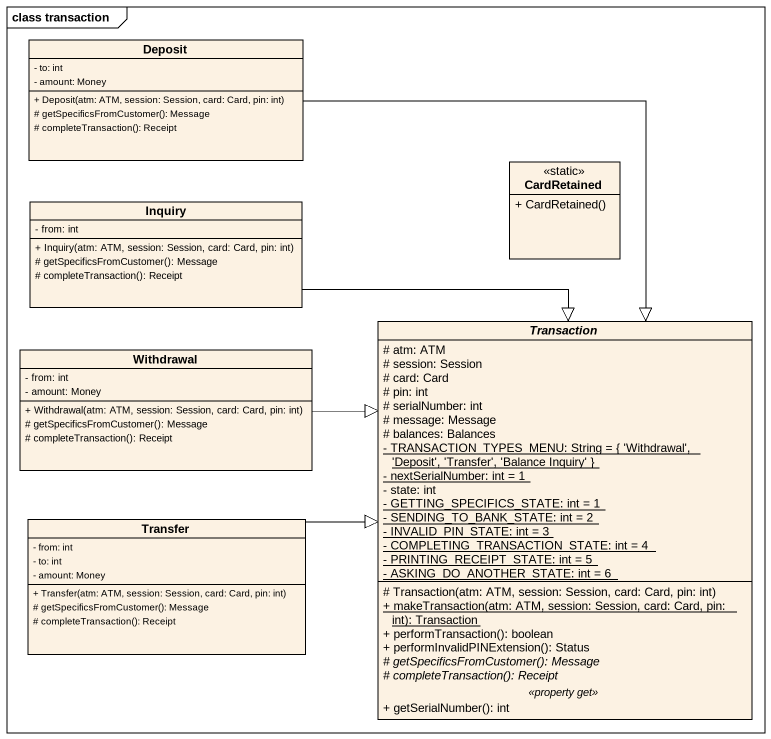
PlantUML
@startuml
mainframe class transaction
hide circle
hide empty members
skinparam classAttributeIconSize 0
class Deposit {
  - to: int
  - amount: Money
  + Deposit(atm: ATM, session: Session, card: Card, pin: int)
  # getSpecificsFromCustomer(): Message
  # completeTransaction(): Receipt
}
class CardRetained <<static>> {
  + CardRetained()
}
class Inquiry {
  - from: int
  + Inquiry(atm: ATM, session: Session, card: Card, pin: int)
  # getSpecificsFromCustomer(): Message
  # completeTransaction(): Receipt
}
abstract class Transaction {
  # atm: ATM
  # session: Session
  # card: Card
  # pin: int
  # serialNumber: int
  # message: Message
  # balances: Balances
  {static} - TRANSACTION_TYPES_MENU: String = { 'Withdrawal', 'Deposit', 'Transfer', 'Balance Inquiry' }
  {static} - nextSerialNumber: int = 1
  - state: int
  {static} - GETTING_SPECIFICS_STATE: int = 1
  {static} - SENDING_TO_BANK_STATE: int = 2
  {static} - INVALID_PIN_STATE: int = 3
  {static} - COMPLETING_TRANSACTION_STATE: int = 4
  {static} - PRINTING_RECEIPT_STATE: int = 5
  {static} - ASKING_DO_ANOTHER_STATE: int = 6
  --
  # Transaction(atm: ATM, session: Session, card: Card, pin: int)
  {static} + makeTransaction(atm: ATM, session: Session, card: Card, pin: int): Transaction
  + performTransaction(): boolean
  + performInvalidPINExtension(): Status
  {abstract} # getSpecificsFromCustomer(): Message
  {abstract} # completeTransaction(): Receipt
  .. <<property get>> ..
  + getSerialNumber(): int
}
class Withdrawal {
  - from: int
  - amount: Money
  + Withdrawal(atm: ATM, session: Session, card: Card, pin: int)
  # getSpecificsFromCustomer(): Message
  # completeTransaction(): Receipt
}
class Transfer {
  - from: int
  - to: int
  - amount: Money
  + Transfer(atm: ATM, session: Session, card: Card, pin: int)
  # getSpecificsFromCustomer(): Message
  # completeTransaction(): Receipt
}
Deposit --|> Transaction
Inquiry --|> Transaction
Withdrawal -right-|> Transaction
Transfer -right-|> Transaction
@enduml
